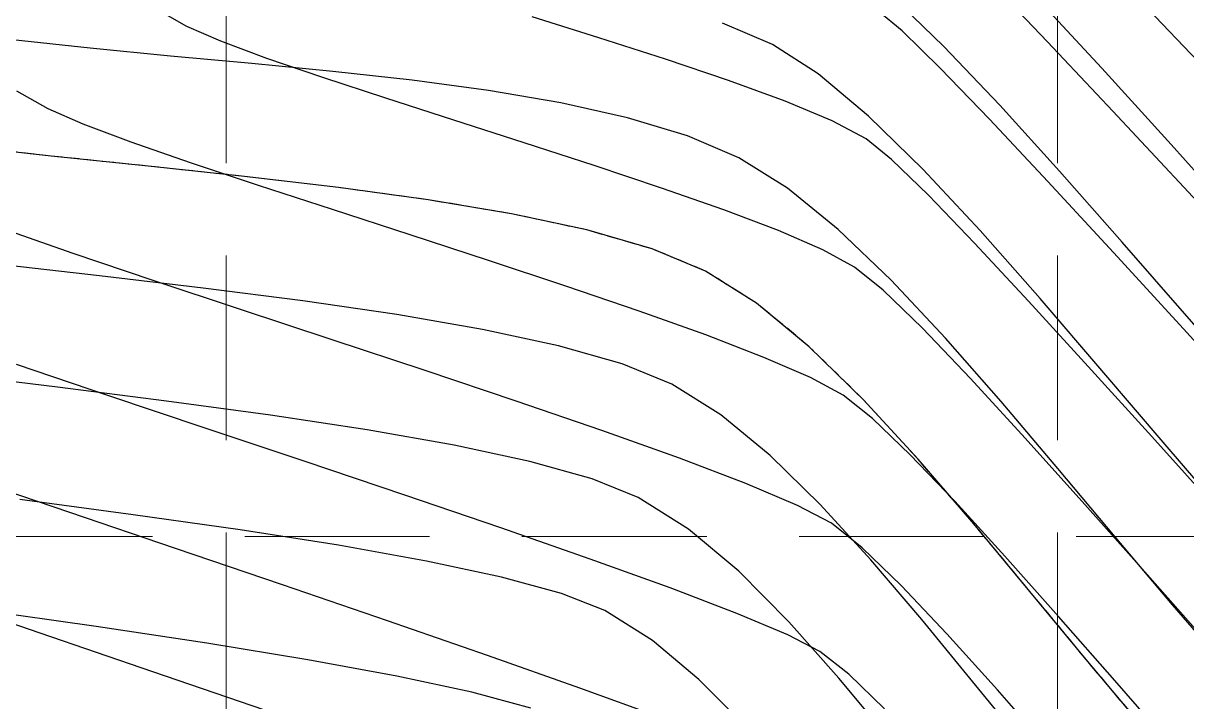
# Model space of a CAD drawing. Header units: inches. Extents: x 2547543 to 2548696, y 7125653 to 7126375.
# Drawn here: x 2547971.19 to 2547996.38, y 7125776.71 to 7125791.41 of the extents above; entities that cross this region are included whole.
import ezdxf

# ---------------------------------------------------------------- set-up
doc = ezdxf.new("R2010")
doc.units = ezdxf.units.IN
doc.header["$MEASUREMENT"] = 0
doc.linetypes.add('DASHED2', pattern=[0.375, 0.25, -0.125])
doc.linetypes.add('HIDDEN', pattern=[0.375, 0.25, -0.125])
for name, color, linetype in [('CONT-MJR', 6, 'Continuous'), ('CONT-MNR', 14, 'Continuous'), ('GRID', 254, 'HIDDEN'), ('V-100YR-LINE', 2, 'DASHED2'), ('V-TOPO-MAJR-E', 6, 'Continuous'), ('V-TOPO-MINR-E', 14, 'Continuous')]:
    doc.layers.add(name, color=color, linetype=linetype)

msp = doc.modelspace()

# ---------------------------------------------------------------- linework, layer by layer
at = {"layer": 'CONT-MJR', "color": 35, "extrusion": (-0.3924316895378359, -0.919781152800208, 0), "elevation": -7554079.214570939}
msp.add_lwpolyline([(-452795.3810207262, 565), (-452796.5605832473, 565)], dxfattribs=at)
at = {"layer": 'CONT-MJR', "color": 35}
for points, elevation in [([(2547988.401371367, 7125790.310360909), (2547987.411538869, 7125790.944711041)], 565), ([(2547989.490236849, 7125789.396549284), (2547988.401371367, 7125790.310360909)], 565), ([(2547994.543135155, 7125783.890904242), (2547993.204584468, 7125785.450453643)], 565), ([(2547995.90749546, 7125782.28794745), (2547994.543135155, 7125783.890904242)], 565), ([(2547997.283020711, 7125780.688794084), (2547995.90749546, 7125782.28794745)], 565), ([(2547984.809572082, 7125778.042187314), (2547983.779938391, 7125778.68812186)], 570), ([(2547986.810418019, 7125776.198732201), (2547985.818288332, 7125777.198521499)], 570)]:
    msp.add_lwpolyline(points, dxfattribs=dict(at, elevation=elevation))
at = {"layer": 'CONT-MJR', "color": 35, "extrusion": (-0.6987686916063302, -0.7153476886317433, 0), "elevation": -6877872.256817598}
msp.add_lwpolyline([(-3156578.500673257, 565), (-3156580.140790101, 565)], dxfattribs=at)
at = {"layer": 'CONT-MJR', "color": 35, "extrusion": (0.7308812104349187, 0.6825046931949904, 0), "elevation": 6725662.423979998}
msp.add_lwpolyline([(3469087.334540335, 565), (3469089.155769467, 565)], dxfattribs=at)
at = {"layer": 'CONT-MJR', "color": 35, "extrusion": (0.7493363854223709, 0.6621895359201443, 0), "elevation": 6627924.578506501}
msp.add_lwpolyline([(3652355.875066784, 565), (3652357.83537622, 565)], dxfattribs=at)
at = {"layer": 'CONT-MJR', "color": 35, "extrusion": (-0.1326271855834895, -0.9911659949999309, 0), "elevation": -7400762.146791335}
msp.add_lwpolyline([(1580392.512626574, 570.0000000000005), (1580390.036654268, 570.0000000000005)], dxfattribs=at)
at = {"layer": 'CONT-MJR', "color": 35, "extrusion": (-0.1410949160852404, -0.9899960730502414, 0), "elevation": -7414001.092997643}
msp.add_lwpolyline([(1517074.730099801, 570.0000000000005), (1517072.391277167, 570.0000000000005)], dxfattribs=at)
at = {"layer": 'CONT-MJR', "color": 35, "extrusion": (-0.154720361712346, -0.9879583036098238, 0), "elevation": -7434197.702299075}
msp.add_lwpolyline([(1414792.765702703, 570), (1414790.608821234, 570)], dxfattribs=at)
at = {"layer": 'CONT-MJR', "color": 35, "extrusion": (-0.1758657681721573, -0.9844141565343405, 0), "elevation": -7462820.920437004}
msp.add_lwpolyline([(1255086.770897791, 570), (1255084.840256357, 570)], dxfattribs=at)
at = {"layer": 'CONT-MJR', "color": 35, "extrusion": (-0.2091731432266571, -0.9778786203577008, 0), "elevation": -7501116.651799923}
msp.add_lwpolyline([(1001094.997946046, 570.0000000000005), (1001093.336849677, 570.0000000000005)], dxfattribs=at)
at = {"layer": 'CONT-MJR', "color": 35, "extrusion": (-0.2647073784953884, -0.9643287840617946, 0), "elevation": -7546063.713723759}
msp.add_lwpolyline([(570846.9051148547, 570), (570845.5546329676, 570)], dxfattribs=at)
at = {"layer": 'CONT-MJR', "color": 35, "extrusion": (-0.3678201515164009, -0.9298969492037557, 0), "elevation": -7563439.642783932}
msp.add_lwpolyline([(-251642.6531519592, 570.0000000000009), (-251643.6580208903, 570.0000000000009)], dxfattribs=at)
at = {"layer": 'CONT-MJR', "color": 35, "extrusion": (-0.6415606698444678, -0.7670722957510053, 0), "elevation": -7100673.763015321}
msp.add_lwpolyline([(-2617129.061470453, 570), (-2617130.376491548, 570)], dxfattribs=at)
at = {"layer": 'CONT-MNR', "color": 35, "extrusion": (-0.695976904185487, -0.7180641676343318, 0), "elevation": -6890118.088353422}
msp.add_lwpolyline([(-3129764.779241187, 564.0000000000009), (-3129766.333866974, 564.0000000000009)], dxfattribs=at)
at = {"layer": 'CONT-MNR', "color": 35, "extrusion": (0.7343655255217856, 0.6787542080349201, 0), "elevation": 6707819.595305304}
msp.add_lwpolyline([(3503472.821929064, 563), (3503474.906471624, 563)], dxfattribs=at)
at = {"layer": 'CONT-MNR', "color": 35, "extrusion": (-0.1096642848551265, -0.9939686839268197, 0), "elevation": -7362234.566493317}
msp.add_lwpolyline([(1751160.254058595, 566.0000000000009), (1751158.559482898, 566.0000000000009)], dxfattribs=at)
at = {"layer": 'CONT-MNR', "color": 35, "extrusion": (-0.09632469779107769, -0.9953499648844409, 0), "elevation": -7338088.382833034}
msp.add_lwpolyline([(1849736.571985223, 566.0000000000009), (1849734.827804914, 566.0000000000009)], dxfattribs=at)
at = {"layer": 'CONT-MNR', "color": 35, "extrusion": (-0.09209722243887522, -0.9957500196430048, 0), "elevation": -7330167.590430008}
msp.add_lwpolyline([(1880881.772401827, 566), (1880880.005800015, 566)], dxfattribs=at)
at = {"layer": 'CONT-MNR', "color": 35}
for points, elevation in [([(2547992.330415711, 7125789.634274631), (2547991.115507567, 7125790.911900803)], 564), ([(2547977.890332478, 7125790.365274211), (2547976.136905356, 7125790.53518308)], 566), ([(2547986.685218774, 7125788.493393205), (2547985.568295312, 7125788.969444219)], 566), ([(2547997.593811688, 7125787.052061113), (2547996.039994454, 7125788.781813035)], 563), ([(2547987.732630874, 7125787.837453603), (2547986.685218774, 7125788.493393205)], 566), ([(2547979.959335543, 7125787.584349494), (2547978.019088209, 7125787.850052462)], 567), ([(2547988.832436313, 7125786.940095722), (2547987.732630874, 7125787.837453603)], 566), ([(2547983.393416662, 7125786.930742489), (2547981.764447412, 7125787.281519106)], 567), ([(2547989.97635268, 7125785.842860599), (2547988.832436313, 7125786.940095722)], 566), ([(2547996.377779097, 7125785.064779084), (2547994.980439825, 7125786.666989956)], 564), ([(2547972.840541235, 7125785.937250713), (2547970.556973078, 7125786.198600423)], 568), ([(2547987.066148021, 7125785.34605221), (2547985.958898678, 7125786.042075369)], 567), ([(2547979.275267896, 7125785.09822314), (2547977.243930875, 7125785.394039191)], 568), ([(2547989.374352662, 7125783.261645883), (2547988.206601991, 7125784.403711279)], 567), ([(2547985.232578583, 7125783.590757532), (2547984.156940984, 7125784.030208384)], 568), ([(2547974.292651541, 7125783.226771127), (2547971.929735358, 7125783.526816947)], 569), ([(2547976.542745431, 7125782.920054172), (2547974.292651541, 7125783.226771127)], 569), ([(2547980.52222382, 7125782.269811122), (2547978.634456401, 7125782.602467149)], 569), ([(2547984.506258487, 7125781.139439696), (2547983.503685493, 7125781.542496329)], 569), ([(2547985.594528612, 7125780.452778238), (2547984.506258487, 7125781.139439696)], 569), ([(2547989.540758461, 7125779.788851089), (2547988.445932896, 7125780.986939387)], 568), ([(2547986.680840465, 7125779.539839526), (2547985.594528612, 7125780.452778238)], 569), ([(2547992.982305625, 7125779.103035955), (2547991.768112405, 7125780.564714916)], 567), ([(2547972.770426582, 7125778.343885352), (2547970.214606558, 7125778.708333672)], 571), ([(2547997.302365325, 7125777.388325812), (2547996.06771403, 7125778.812462627)], 566), ([(2547988.84977263, 7125777.224777466), (2547987.765739865, 7125778.448035342)], 569), ([(2547977.349707383, 7125777.625517865), (2547975.164569877, 7125777.982876457)], 571), ([(2547979.278510039, 7125777.272020449), (2547977.349707383, 7125777.625517865)], 571), ([(2547992.858828763, 7125775.790956879), (2547991.749887022, 7125777.148944303)], 568)]:
    msp.add_lwpolyline(points, dxfattribs=dict(at, elevation=elevation))
at = {"layer": 'CONT-MNR', "color": 35, "extrusion": (0.7413617826733604, 0.671105585725061, 0), "elevation": 6671143.540626656}
msp.add_lwpolyline([(3572813.099393131, 563), (3572815.332131322, 563)], dxfattribs=at)
at = {"layer": 'CONT-MNR', "color": 35, "extrusion": (-0.1096485183461904, -0.993970423314741, 0), "elevation": -7362206.866277521}
msp.add_lwpolyline([(1751284.036150441, 566.0000000000009), (1751282.306652497, 566.0000000000009)], dxfattribs=at)
at = {"layer": 'CONT-MNR', "color": 35, "extrusion": (-0.1327989453056959, -0.9911429968100944, 0), "elevation": -7401046.034110151}
msp.add_lwpolyline([(1579116.396899961, 566), (1579114.726079666, 566)], dxfattribs=at)
at = {"layer": 'CONT-MNR', "color": 35, "extrusion": (-0.1680362067608832, -0.9857808241274598, 0), "elevation": -7452620.199910606}
msp.add_lwpolyline([(1314361.944534329, 566.0000000000009), (1314360.357687457, 566.0000000000009)], dxfattribs=at)
at = {"layer": 'CONT-MNR', "color": 35, "extrusion": (-0.2189097153538437, -0.9757451186266315, 0), "elevation": -7510732.699531796}
msp.add_lwpolyline([(926278.6961005686, 566), (926277.2163555815, 566)], dxfattribs=at)
at = {"layer": 'CONT-MNR', "color": 35, "extrusion": (0.7412237976498341, 0.6712579845316984, 0), "elevation": 6671875.739633442}
msp.add_lwpolyline([(3571442.729025902, 564), (3571444.65765379, 564)], dxfattribs=at)
at = {"layer": 'CONT-MNR', "color": 35, "extrusion": (-0.2909466537053004, -0.9567392772838837, 0), "elevation": -7558850.063488455}
msp.add_lwpolyline([(364533.4154706858, 566.0000000000009), (364532.0621928805, 566.0000000000009)], dxfattribs=at)
at = {"layer": 'CONT-MNR', "color": 35, "extrusion": (-0.108203089968114, -0.994128810225995, 0), "elevation": -7359650.09747309}
msp.add_lwpolyline([(1761979.833957385, 567), (1761977.751010367, 567)], dxfattribs=at)
at = {"layer": 'CONT-MNR', "color": 35, "extrusion": (-0.1038516642672569, -0.9945927969922771, 0), "elevation": -7351869.059086374}
msp.add_lwpolyline([(1794171.509537436, 567), (1794169.398511895, 567)], dxfattribs=at)
at = {"layer": 'CONT-MNR', "color": 35, "extrusion": (-0.1066480982689073, -0.994296828485149, 0), "elevation": -7356885.290998656}
msp.add_lwpolyline([(1773492.692249296, 567.0000000000009), (1773490.592778857, 567.0000000000009)], dxfattribs=at)
at = {"layer": 'CONT-MNR', "color": 35, "extrusion": (0.7501794889000459, 0.6612342508019876, 0), "elevation": 6623267.780268126}
msp.add_lwpolyline([(3660797.447914933, 564), (3660799.497744089, 564)], dxfattribs=at)
at = {"layer": 'CONT-MNR', "color": 35, "extrusion": (-0.1168682299273835, -0.993147429555975, 0), "elevation": -7374735.567825522}
msp.add_lwpolyline([(1697739.607348893, 567), (1697737.558936358, 567)], dxfattribs=at)
at = {"layer": 'CONT-MNR', "color": 35, "extrusion": (-0.1654505797313501, -0.9862180822042153, 0), "elevation": -7449145.327047694}
msp.add_lwpolyline([(1333900.052455022, 567), (1333898.222117593, 567)], dxfattribs=at)
at = {"layer": 'CONT-MNR', "color": 35, "extrusion": (-0.2785959820611648, -0.9604083916643874, 0), "elevation": -7553523.501261964}
msp.add_lwpolyline([(461890.4949499739, 567.0000000000009), (461889.0249300466, 567.0000000000009)], dxfattribs=at)
at = {"layer": 'CONT-MNR', "color": 35, "extrusion": (0.3835461145792362, 0.9235217257818961, 0), "elevation": 7558088.337668031}
msp.add_lwpolyline([(379947.1597308153, 567.0000000000009), (379948.408929952, 567.0000000000009)], dxfattribs=at)
at = {"layer": 'CONT-MNR', "color": 35, "extrusion": (-0.1176674783895553, -0.9930530522230137, 0), "elevation": -7376097.013626209}
msp.add_lwpolyline([(1691801.202930252, 568), (1691798.943500771, 568)], dxfattribs=at)
at = {"layer": 'CONT-MNR', "color": 35, "extrusion": (-0.1273771918655651, -0.9918543496867084, 0), "elevation": -7392295.424281066}
msp.add_lwpolyline([(1619559.778966219, 568.0000000000009), (1619557.601573642, 568.0000000000009)], dxfattribs=at)
at = {"layer": 'CONT-MNR', "color": 35, "extrusion": (0.7287702138525249, 0.6847583335756822, 0), "elevation": 6736340.439135045}
msp.add_lwpolyline([(3448301.379530885, 566.0000000000009), (3448303.102394011, 566.0000000000009)], dxfattribs=at)
at = {"layer": 'CONT-MNR', "color": 35, "extrusion": (0.6369725568233431, 0.7708864779291001, 0), "elevation": 7116169.404174097}
msp.add_lwpolyline([(2574719.456611582, 567), (2574720.936017438, 567)], dxfattribs=at)
at = {"layer": 'CONT-MNR', "color": 35, "extrusion": (-0.170308741514536, -0.9853907512067155, 0), "elevation": -7455625.874651714}
msp.add_lwpolyline([(1297173.606067385, 568), (1297171.719733958, 568)], dxfattribs=at)
at = {"layer": 'CONT-MNR', "color": 35, "extrusion": (0.7525113004000583, 0.6585793367318878, 0), "elevation": 6610290.869313388}
msp.add_lwpolyline([(3684173.864272593, 564.0000000000009), (3684176.020995212, 564.0000000000009)], dxfattribs=at)
at = {"layer": 'CONT-MNR', "color": 35, "extrusion": (-0.2105695913536651, -0.9775788700647895, 0), "elevation": -7502543.97676178}
msp.add_lwpolyline([(990380.6090360635, 568), (990378.9294050662, 568)], dxfattribs=at)
at = {"layer": 'CONT-MNR', "color": 35, "extrusion": (-0.2737720117361978, -0.9617946171558226, 0), "elevation": -7551107.471787043}
msp.add_lwpolyline([(499797.2175963339, 568.0000000000009), (499795.7818159943, 568.0000000000009)], dxfattribs=at)
at = {"layer": 'CONT-MNR', "color": 35, "extrusion": (0.75081974081952, 0.6605071663469738, 0), "elevation": 6619713.845180979}
msp.add_lwpolyline([(3667211.490748903, 566), (3667213.318573111, 566)], dxfattribs=at)
at = {"layer": 'CONT-MNR', "color": 35, "extrusion": (-0.1215415204582563, -0.992586348286483, 0), "elevation": -7382639.831988203}
msp.add_lwpolyline([(1663003.588966754, 569), (1663001.140637849, 569)], dxfattribs=at)
at = {"layer": 'CONT-MNR', "color": 35, "extrusion": (0.5303361813758165, 0.847787434870155, 0), "elevation": 7392438.550295868}
msp.add_lwpolyline([(1618909.748134169, 568.0000000000009), (1618910.994417971, 568.0000000000009)], dxfattribs=at)
at = {"layer": 'CONT-MNR', "color": 35, "extrusion": (0.7366224706826419, 0.676304173937586, 0), "elevation": 6696103.190634476}
msp.add_lwpolyline([(3525794.464428424, 567), (3525796.222719283, 567)], dxfattribs=at)
at = {"layer": 'CONT-MNR', "color": 35, "extrusion": (0.7629586260140454, 0.6464473180319957, 0), "elevation": 6550456.200829448}
msp.add_lwpolyline([(3789533.043875262, 566.0000000000009), (3789534.941252893, 566.0000000000009)], dxfattribs=at)
at = {"layer": 'CONT-MNR', "color": 35, "extrusion": (-0.1501108440873099, -0.9886691734282987, 0), "elevation": -7427520.819145631}
msp.add_lwpolyline([(1449450.689201963, 569), (1449448.573518552, 569)], dxfattribs=at)
at = {"layer": 'CONT-MNR', "color": 35, "extrusion": (0.6353114390082011, 0.772256029737113, 0), "elevation": 7121693.670083014}
msp.add_lwpolyline([(2559392.243547636, 568), (2559393.631703384, 568)], dxfattribs=at)
at = {"layer": 'CONT-MNR', "color": 35, "extrusion": (-0.2100240762641473, -0.9776962142656541, 0), "elevation": -7501987.604394755}
msp.add_lwpolyline([(994566.7473606067, 569.0000000000009), (994565.0717243338, 569.0000000000009)], dxfattribs=at)
at = {"layer": 'CONT-MNR', "color": 35, "extrusion": (-0.2691613272821835, -0.9630951042839401, 0), "elevation": -7548623.939520173}
msp.add_lwpolyline([(535965.620294542, 569), (535964.2256260135, 569)], dxfattribs=at)
at = {"layer": 'CONT-MNR', "color": 35, "extrusion": (0.6992201722124831, 0.714906393013201, 0), "elevation": 6875871.302735502}
msp.add_lwpolyline([(3160916.579514998, 568), (3160918.096858989, 568)], dxfattribs=at)
at = {"layer": 'CONT-MNR', "color": 35, "extrusion": (0.7584182028435309, 0.6517682330365518, 0), "elevation": 6576800.745302366}
msp.add_lwpolyline([(3743621.597254146, 567), (3743623.44548828, 567)], dxfattribs=at)
at = {"layer": 'CONT-MNR', "color": 35, "extrusion": (0.7674330996670705, 0.6411290334522312, 0), "elevation": 6523960.195723915}
msp.add_lwpolyline([(3834966.191424224, 566), (3834968.121668994, 566)], dxfattribs=at)
at = {"layer": 'CONT-MNR', "color": 35, "extrusion": (0.7650677749673378, 0.6439497648936033, 0), "elevation": 6538033.273120629}
msp.add_lwpolyline([(3810922.272205906, 566), (3810924.19818663, 566)], dxfattribs=at)
at = {"layer": 'CONT-MNR', "color": 35, "extrusion": (0.7610954700740996, 0.6486398734526622, 0), "elevation": 6561328.197759362}
msp.add_lwpolyline([(3770669.405498015, 568.0000000000009), (3770671.104763863, 568.0000000000009)], dxfattribs=at)
at = {"layer": 'CONT-MNR', "color": 35, "extrusion": (0.7093462461165164, 0.7048602011182121, 0), "elevation": 6830083.186784396}
msp.add_lwpolyline([(3258669.023765702, 569), (3258670.562935309, 569)], dxfattribs=at)
at = {"layer": 'CONT-MNR', "color": 35, "extrusion": (0.7711272921463107, 0.6366810027848314, 0), "elevation": 6501675.113797269}
msp.add_lwpolyline([(3872622.104270586, 567.0000000000009), (3872624.017093823, 567.0000000000009)], dxfattribs=at)
at = {"layer": 'CONT-MNR', "color": 35, "extrusion": (-0.1491027837183033, -0.9888217027793499, 0), "elevation": -7426034.108537971}
msp.add_lwpolyline([(1457019.807464004, 571), (1457017.386255723, 571)], dxfattribs=at)
at = {"layer": 'CONT-MNR', "color": 35, "extrusion": (0.7725071319185984, 0.6350060874786173, 0), "elevation": 6493253.666453136}
msp.add_lwpolyline([(3886723.395998499, 568.0000000000009), (3886725.139158128, 568.0000000000009)], dxfattribs=at)
at = {"layer": 'CONT-MNR', "color": 35, "extrusion": (0.7645249381996719, 0.6445941505092858, 0), "elevation": 6541239.685255825}
msp.add_lwpolyline([(3805410.657857005, 567), (3805412.543718501, 567)], dxfattribs=at)
at = {"layer": 'CONT-MNR', "color": 35, "extrusion": (-0.2102085156083875, -0.9776565756776345, 0), "elevation": -7502169.948741553}
msp.add_lwpolyline([(993151.295698059, 571), (993149.6334182916, 571)], dxfattribs=at)
at = {"layer": 'CONT-MNR', "color": 35, "extrusion": (0.769870892124781, 0.6381996626910686, 0), "elevation": 6509291.070163127}
msp.add_lwpolyline([(3859801.146579722, 569), (3859802.844656377, 569)], dxfattribs=at)
at = {"layer": 'CONT-MNR', "color": 35, "extrusion": (-0.2614587298308204, -0.9652146562269214, 0), "elevation": -7544096.173393542}
msp.add_lwpolyline([(596253.2488133137, 571), (596251.9287486386, 571)], dxfattribs=at)
at = {"layer": 'GRID', "color": 252, "linetype": 'HIDDEN', "lineweight": 0, "ltscale": 16}
for p, q in [((2547975.583313596, 7126356.376313465), (2547975.583313596, 7125726.296813901)), ((2547993.583313596, 7126356.376313465), (2547993.583313596, 7125726.296813901)), ((2547561.986892405, 7125780.2968139), (2548677.986892388, 7125780.2968139))]:
    msp.add_line(p, q, dxfattribs=at)
at = {"layer": 'V-100YR-LINE', "color": 5}
for p, q in [((2547971.79760497, 7125788.532584854, 567), (2547969.726887329, 7125788.757966158, 567)), ((2547973.897215766, 7125788.313351339, 567), (2547971.79760497, 7125788.532584854, 567)), ((2547975.984712564, 7125788.089446809, 567), (2547973.897215766, 7125788.313351339, 567)), ((2547978.019088209, 7125787.850052462, 567), (2547975.984712564, 7125788.089446809, 567)), ((2547979.959335543, 7125787.584349494, 567), (2547978.019088209, 7125787.850052462, 567)), ((2547981.764447412, 7125787.281519106, 567), (2547979.959335543, 7125787.584349494, 567)), ((2547983.393416662, 7125786.930742489, 567), (2547981.764447412, 7125787.281519106, 567)), ((2547984.805236135, 7125786.521200844, 567), (2547983.393416662, 7125786.930742489, 567)), ((2547985.958898678, 7125786.042075369, 567), (2547984.805236135, 7125786.521200844, 567)), ((2547987.066148021, 7125785.34605221, 567), (2547985.958898678, 7125786.042075369, 567)), ((2547988.206601991, 7125784.403711279, 567), (2547987.066148021, 7125785.34605221, 567)), ((2547989.374352662, 7125783.261645883, 567), (2547988.206601991, 7125784.403711279, 567)), ((2547990.563492109, 7125781.966449327, 567), (2547989.374352662, 7125783.261645883, 567)), ((2547991.768112405, 7125780.564714916, 567), (2547990.563492109, 7125781.966449327, 567)), ((2547992.982305625, 7125779.103035955, 567), (2547991.768112405, 7125780.564714916, 567)), ((2547994.200163842, 7125777.62800575, 567), (2547992.982305625, 7125779.103035955, 567)), ((2547995.415779131, 7125776.186217607, 567), (2547994.200163842, 7125777.62800575, 567))]:
    msp.add_line(p, q, dxfattribs=at)
at = {"layer": 'V-TOPO-MAJR-E', "color": 35}
for points, elevation in [([(2547990.216317874, 7125791.241473177), (2547989.691618484, 7125791.679005015)], 565), ([(2547997.86871434, 7125783.075099641), (2547996.304329608, 7125784.788838322)], 565), ([(2547975.129864693, 7125782.641478612), (2547973.024410935, 7125783.348681478)], 570), ([(2547979.449858159, 7125781.188756678), (2547977.294122213, 7125781.915581248)], 570), ([(2547983.466463978, 7125779.803395113), (2547981.529747193, 7125780.478772203)], 570), ([(2547985.192683177, 7125779.180392709), (2547983.466463978, 7125779.803395113)], 570)]:
    msp.add_lwpolyline(points, dxfattribs=dict(at, elevation=elevation))
at = {"layer": 'V-TOPO-MAJR-E', "color": 35, "extrusion": (-0.6992910635238301, -0.7148370502958773, 0), "elevation": -6875566.380296124}
msp.add_lwpolyline([(-3161603.175937614, 565), (-3161604.325283148, 565)], dxfattribs=at)
at = {"layer": 'V-TOPO-MAJR-E', "color": 35, "extrusion": (0.719808645096387, 0.694172539390967, 0), "elevation": 6780594.020055729}
msp.add_lwpolyline([(3360458.611074717, 565), (3360460.151101577, 565)], dxfattribs=at)
at = {"layer": 'V-TOPO-MAJR-E', "color": 35, "extrusion": (0.7296398421893697, 0.6838316318289699, 0), "elevation": 6731956.703890846}
msp.add_lwpolyline([(3456860.348394458, 565.0000000000009), (3456862.201260109, 565.0000000000009)], dxfattribs=at)
at = {"layer": 'V-TOPO-MAJR-E', "color": 35, "extrusion": (0.7348813796473308, 0.6781956633948906, 0), "elevation": 6705151.390495341}
msp.add_lwpolyline([(3508568.755908806, 565), (3508570.843221084, 565)], dxfattribs=at)
at = {"layer": 'V-TOPO-MAJR-E', "color": 35, "extrusion": (0.7375838164881225, 0.6752555913539818, 0), "elevation": 6691086.859993296}
msp.add_lwpolyline([(3535314.788776531, 565.0000000000009), (3535317.031954301, 565.0000000000009)], dxfattribs=at)
at = {"layer": 'V-TOPO-MAJR-E', "color": 35, "extrusion": (-0.3209463868752909, -0.9470973639239507, 0), "elevation": -7566573.361469811}
msp.add_lwpolyline([(126184.1153535014, 570.0000000000009), (126182.0254684123, 570.0000000000009)], dxfattribs=at)
at = {"layer": 'V-TOPO-MAJR-E', "color": 35, "extrusion": (-0.3179927973829202, -0.9480931287656214, 0), "elevation": -7566143.298670994}
msp.add_lwpolyline([(149772.4399317862, 570), (149770.1571839685, 570)], dxfattribs=at)
at = {"layer": 'V-TOPO-MAJR-E', "color": 35, "extrusion": (-0.3230535756505251, -0.9463806777715881, 0), "elevation": -7566835.503028319}
msp.add_lwpolyline([(109351.6241035666, 570.0000000000005), (109349.426373749, 570.0000000000005)], dxfattribs=at)
at = {"layer": 'V-TOPO-MAJR-E', "color": 35, "extrusion": (-0.3566094606417134, -0.9342535483372949, 0), "elevation": -7565920.109235729}
msp.add_lwpolyline([(-160654.5124720326, 570), (-160656.0627966505, 570)], dxfattribs=at)
at = {"layer": 'V-TOPO-MAJR-E', "color": 35, "extrusion": (-0.388358986008729, -0.9215081649048324, 0), "elevation": -7555996.694868753}
msp.add_lwpolyline([(-419368.4712679451, 570), (-419369.6684879563, 570)], dxfattribs=at)
at = {"layer": 'V-TOPO-MAJR-E', "color": 35, "extrusion": (-0.4614254034985504, -0.8871790106884855, 0), "elevation": -7497547.093700007}
msp.add_lwpolyline([(-1027493.03903235, 570), (-1027493.81765133, 570)], dxfattribs=at)
at = {"layer": 'V-TOPO-MAJR-E', "color": 35, "extrusion": (0.6205828473701344, 0.7841408862889223, 0), "elevation": 7168851.640304435}
msp.add_lwpolyline([(2424152.772579485, 570), (2424153.569148168, 570)], dxfattribs=at)
at = {"layer": 'V-TOPO-MAJR-E', "color": 35, "extrusion": (-0.6939634166393002, -0.7200102612923716, 0), "elevation": -6898843.975588117}
msp.add_lwpolyline([(-3110449.421618496, 570), (-3110450.498881456, 570)], dxfattribs=at)
at = {"layer": 'V-TOPO-MINR-E', "color": 35}
for points, elevation in [([(2547993.362718388, 7125791.00695578), (2547992.121448305, 7125792.311850699)], 564), ([(2547996.928941645, 7125790.262601531), (2547995.235645571, 7125792.045086883)], 563), ([(2547974.733839848, 7125791.337230147), (2547974.062364393, 7125791.720995273)], 567), ([(2547983.652500299, 7125791.092628417), (2547982.206213395, 7125791.549307503)], 566), ([(2547976.46460087, 7125790.648075112), (2547975.466435984, 7125791.019444095)], 567), ([(2547985.093530104, 7125790.629580304), (2547983.652500299, 7125791.092628417)], 566), ([(2547977.674409419, 7125790.232856842), (2547976.46460087, 7125790.648075112)], 567), ([(2547980.513257158, 7125789.309807011), (2547979.041936545, 7125789.783522927)], 567), ([(2547974.814200245, 7125788.385889547), (2547973.529888378, 7125788.833265811)], 568), ([(2547983.551578506, 7125788.328163752), (2547982.034446175, 7125788.821442739)], 567), ([(2547979.564233684, 7125786.82639726), (2547977.885474253, 7125787.371281574)], 568), ([(2547987.539384521, 7125786.916174944), (2547986.357972766, 7125787.365796211)], 567), ([(2547972.274080588, 7125786.422458658), (2547970.773932947, 7125786.950837283)], 569), ([(2547988.501039242, 7125786.500573535), (2547987.539384521, 7125786.916174944)], 567), ([(2547974.003974749, 7125785.835506856), (2547972.274080588, 7125786.422458658)], 569), ([(2547982.937490623, 7125785.717336455), (2547981.266272925, 7125786.271357655)], 568), ([(2547994.245699313, 7125783.978108553), (2547992.954032424, 7125785.392947668)], 566), ([(2547977.880876319, 7125784.550400054), (2547975.895583852, 7125785.206110961)], 569), ([(2547985.971055965, 7125784.657044063), (2547984.523785421, 7125785.175507359)], 568), ([(2547987.225200901, 7125784.173120263), (2547985.971055965, 7125784.657044063)], 568), ([(2547981.860385031, 7125783.224549531), (2547979.891820571, 7125783.884503216)], 569), ([(2547992.880904622, 7125782.425489718), (2547991.696564996, 7125783.717131755)], 567), ([(2547983.71853812, 7125782.586668079), (2547981.860385031, 7125783.224549531)], 569), ([(2547989.57556216, 7125782.848389906), (2547988.937708524, 7125783.35358594)], 568), ([(2547985.39824826, 7125781.986987943), (2547983.71853812, 7125782.586668079)], 569), ([(2547997.03810909, 7125780.883128199), (2547995.620715778, 7125782.456776847)], 566), ([(2547986.831483873, 7125781.441638203), (2547985.39824826, 7125781.986987943)], 569), ([(2547987.95021338, 7125780.966747945), (2547986.831483873, 7125781.441638203)], 569), ([(2547995.525296304, 7125779.464468235), (2547994.170871749, 7125780.988272505)], 567), ([(2547989.352998476, 7125780.048081317), (2547988.686405204, 7125780.578446248)], 569), ([(2547990.197645425, 7125779.231503146), (2547989.352998476, 7125780.048081317)], 569), ([(2547979.074489041, 7125778.468380714), (2547976.80128764, 7125779.246833131)], 571), ([(2547991.184945565, 7125778.186685735), (2547990.197645425, 7125779.231503146)], 569), ([(2547981.242036821, 7125777.717168056), (2547979.074489041, 7125778.468380714)], 571), ([(2547973.994935408, 7125777.365988593), (2547971.560275469, 7125778.201484604)], 572), ([(2547984.996037479, 7125776.371715247), (2547983.23789747, 7125777.012008466)], 571)]:
    msp.add_lwpolyline(points, dxfattribs=dict(at, elevation=elevation))
at = {"layer": 'V-TOPO-MINR-E', "color": 35, "extrusion": (0.397952929186866, 0.9174058350324535, 0), "elevation": 7551216.560824342}
msp.add_lwpolyline([(498201.8485333333, 567.0000000000009), (498202.6470851931, 567.0000000000009)], dxfattribs=at)
at = {"layer": 'V-TOPO-MINR-E', "color": 35, "extrusion": (0.7283628370481071, 0.6851916356810208, 0), "elevation": 6738396.070026454}
msp.add_lwpolyline([(3444295.549094028, 564.0000000000009), (3444297.614132803, 564.0000000000009)], dxfattribs=at)
at = {"layer": 'V-TOPO-MINR-E', "color": 35, "extrusion": (-0.3187616490554672, -0.9478349070863762, 0), "elevation": -7566273.029487627}
msp.add_lwpolyline([(143641.8852728186, 566.0000000000009), (143640.4424745641, 566.0000000000009)], dxfattribs=at)
at = {"layer": 'V-TOPO-MINR-E', "color": 35, "extrusion": (-0.3121555295154053, -0.9500310128585051, 0), "elevation": -7565087.032486935}
msp.add_lwpolyline([(196304.4268621551, 567.0000000000009), (196302.9874069085, 567.0000000000009)], dxfattribs=at)
at = {"layer": 'V-TOPO-MINR-E', "color": 35, "extrusion": (-0.3427684088528913, -0.9394199369251524, 0), "elevation": -7567478.616772564}
msp.add_lwpolyline([(-48865.17288942775, 566), (-48866.47773839347, 566)], dxfattribs=at)
at = {"layer": 'V-TOPO-MINR-E', "color": 35, "extrusion": (-0.4911217557466639, -0.8710909372920339, 0), "elevation": -7458575.051855982}
msp.add_lwpolyline([(-1280115.189673064, 568.0000000000005), (-1280115.973193957, 568.0000000000005)], dxfattribs=at)
at = {"layer": 'V-TOPO-MINR-E', "color": 35, "extrusion": (-0.3860406448886056, -0.9224817724453906, 0), "elevation": -7557037.943008326}
msp.add_lwpolyline([(-400371.1610389748, 566), (-400372.2622309839, 566)], dxfattribs=at)
at = {"layer": 'V-TOPO-MINR-E', "color": 35, "extrusion": (-0.3987776942304653, -0.9170476272169477, 0), "elevation": -7550762.694195993}
msp.add_lwpolyline([(-504993.6752102757, 568.0000000000009), (-504994.4939682409, 568.0000000000009)], dxfattribs=at)
at = {"layer": 'V-TOPO-MINR-E', "color": 35, "extrusion": (0.7305179692329049, 0.6828934738506678, 0), "elevation": 6727511.118131898}
msp.add_lwpolyline([(3465506.019111365, 564), (3465508.271735704, 564)], dxfattribs=at)
at = {"layer": 'V-TOPO-MINR-E', "color": 35, "extrusion": (-0.3517449519311587, -0.9360958758540424, 0), "elevation": -7566658.365819372}
msp.add_lwpolyline([(-121312.7375148931, 568.0000000000005), (-121313.853454683, 568.0000000000005)], dxfattribs=at)
at = {"layer": 'V-TOPO-MINR-E', "color": 35, "extrusion": (-0.3056748262789541, -0.9521359674853856, 0), "elevation": -7563573.799342162}
msp.add_lwpolyline([(247851.0794077674, 567), (247849.4817483271, 567)], dxfattribs=at)
at = {"layer": 'V-TOPO-MINR-E', "color": 35, "extrusion": (-0.4706283882799152, -0.8823315250771955, 0), "elevation": -7486464.35457542}
msp.add_lwpolyline([(-1105427.138295172, 566.0000000000009), (-1105427.974284593, 566.0000000000009)], dxfattribs=at)
at = {"layer": 'V-TOPO-MINR-E', "color": 35, "extrusion": (0.63180262891749, 0.775129304111868, 0), "elevation": 7133234.221146327}
msp.add_lwpolyline([(2527070.173140134, 566.0000000000009), (2527070.88081731, 566.0000000000009)], dxfattribs=at)
at = {"layer": 'V-TOPO-MINR-E', "color": 35, "extrusion": (-0.6955128320992433, -0.7185136744594983, 0), "elevation": -6892136.180792784}
msp.add_lwpolyline([(-3125310.553578267, 566.0000000000009), (-3125311.661117107, 566.0000000000009)], dxfattribs=at)
at = {"layer": 'V-TOPO-MINR-E', "color": 35, "extrusion": (-0.316859189123634, -0.9484725901510878, 0), "elevation": -7565964.200768133}
msp.add_lwpolyline([(158814.291595038, 568.0000000000009), (158812.7418446718, 568.0000000000009)], dxfattribs=at)
at = {"layer": 'V-TOPO-MINR-E', "color": 35, "extrusion": (0.3174420634037279, 0.9482776683978084, 0), "elevation": 7566063.097459283}
msp.add_lwpolyline([(-154172.489873989, 567.0000000000009), (-154170.9511363311, 567.0000000000009)], dxfattribs=at)
at = {"layer": 'V-TOPO-MINR-E', "color": 35, "extrusion": (0.3107537735466913, 0.9504904482563157, 0), "elevation": 7564786.575533265}
msp.add_lwpolyline([(-207463.3273944948, 568.0000000000009), (-207461.6426029564, 568.0000000000009)], dxfattribs=at)
at = {"layer": 'V-TOPO-MINR-E', "color": 35, "extrusion": (-0.3318297560146238, -0.9433392883916557, 0), "elevation": -7567532.874375143}
msp.add_lwpolyline([(39067.35475743003, 567.0000000000009), (39065.92659291159, 567.0000000000009)], dxfattribs=at)
at = {"layer": 'V-TOPO-MINR-E', "color": 35, "extrusion": (0.7198991919909794, 0.6940786363019216, 0), "elevation": 6780153.507046712}
msp.add_lwpolyline([(3361341.384947963, 566.0000000000009), (3361342.828659819, 566.0000000000009)], dxfattribs=at)
at = {"layer": 'V-TOPO-MINR-E', "color": 35, "extrusion": (0.7316299636846352, 0.6817019849162972, 0), "elevation": 6721854.178517667}
msp.add_lwpolyline([(3476463.40139315, 564), (3476465.765088154, 564)], dxfattribs=at)
at = {"layer": 'V-TOPO-MINR-E', "color": 35, "extrusion": (-0.3100341355106037, -0.9507254255662845, 0), "elevation": -7564627.354517034}
msp.add_lwpolyline([(213193.5872385488, 568), (213191.7969853426, 568)], dxfattribs=at)
at = {"layer": 'V-TOPO-MINR-E', "color": 35, "extrusion": (0.7319905327416745, 0.6813148024052902, 0), "elevation": 6720009.786822872}
msp.add_lwpolyline([(3480022.129979933, 566), (3480023.843350292, 566)], dxfattribs=at)
at = {"layer": 'V-TOPO-MINR-E', "color": 35, "extrusion": (-0.4754881605951663, -0.8797221204072485, 0), "elevation": -7480250.375430685}
msp.add_lwpolyline([(-1146704.487010057, 567.0000000000009), (-1146705.269044048, 567.0000000000009)], dxfattribs=at)
at = {"layer": 'V-TOPO-MINR-E', "color": 35, "extrusion": (-0.6282353004178894, -0.7780233976615641, 0), "elevation": -7144765.088501152}
msp.add_lwpolyline([(-2494274.385801167, 567.0000000000009), (-2494275.183253648, 567.0000000000009)], dxfattribs=at)
at = {"layer": 'V-TOPO-MINR-E', "color": 35, "extrusion": (-0.3157128519241776, -0.948854780843677, 0), "elevation": -7565764.096712372}
msp.add_lwpolyline([(167957.1403787821, 569), (167955.1468080687, 569)], dxfattribs=at)
at = {"layer": 'V-TOPO-MINR-E', "color": 35, "extrusion": (-0.3232333186835281, -0.9463193021876035, 0), "elevation": -7566861.548402324}
msp.add_lwpolyline([(107915.7460283022, 568), (107914.0697496985, 568)], dxfattribs=at)
at = {"layer": 'V-TOPO-MINR-E', "color": 35, "extrusion": (0.6960141058943072, 0.7180281083607718, 0), "elevation": 6889951.223920099}
msp.add_lwpolyline([(3130117.826278654, 567.0000000000009), (3130119.009483598, 567.0000000000009)], dxfattribs=at)
at = {"layer": 'V-TOPO-MINR-E', "color": 35, "extrusion": (0.7233967629355029, 0.6904325625102251, 0), "elevation": 6763082.056994574}
msp.add_lwpolyline([(3395552.438037482, 567), (3395553.940779547, 567)], dxfattribs=at)
at = {"layer": 'V-TOPO-MINR-E', "color": 35, "extrusion": (-0.3143501379075805, -0.9493071108958814, 0), "elevation": -7565515.142645722}
msp.add_lwpolyline([(178824.282931786, 569.0000000000009), (178822.1646033442, 569.0000000000009)], dxfattribs=at)
at = {"layer": 'V-TOPO-MINR-E', "color": 35, "extrusion": (-0.3990478868646886, -0.9169300867507983, 0), "elevation": -7550614.818001274}
msp.add_lwpolyline([(-507201.8709536968, 568.0000000000005), (-507202.9690940958, 568.0000000000005)], dxfattribs=at)
at = {"layer": 'V-TOPO-MINR-E', "color": 35, "extrusion": (0.7418817660049446, 0.6705307191094116, 0), "elevation": 6668367.525829298}
msp.add_lwpolyline([(3577978.73735448, 566), (3577980.787993509, 566)], dxfattribs=at)
at = {"layer": 'V-TOPO-MINR-E', "color": 35, "extrusion": (-0.4754436097273759, -0.8797461986103735, 0), "elevation": -7480305.875527873}
msp.add_lwpolyline([(-1146324.577713788, 568.0000000000009), (-1146325.379751526, 568.0000000000009)], dxfattribs=at)
at = {"layer": 'V-TOPO-MINR-E', "color": 35, "extrusion": (-0.6915370206585938, -0.7223410199197023, 0), "elevation": -6909274.370185701}
msp.add_lwpolyline([(-3087224.119480375, 568.0000000000009), (-3087225.252079323, 568.0000000000009)], dxfattribs=at)
at = {"layer": 'V-TOPO-MINR-E', "color": 35, "extrusion": (0.7442019209288888, 0.6679547146968514, 0), "elevation": 6655921.163492179}
msp.add_lwpolyline([(3601075.180137075, 567.0000000000009), (3601077.111356509, 567.0000000000009)], dxfattribs=at)
at = {"layer": 'V-TOPO-MINR-E', "color": 35, "extrusion": (0.7227764667378103, 0.6910818903212608, 0), "elevation": 6766126.433634624}
msp.add_lwpolyline([(3389476.168331494, 568), (3389477.566008835, 568)], dxfattribs=at)
at = {"layer": 'V-TOPO-MINR-E', "color": 35, "extrusion": (-0.3224228813946014, -0.9465957350174377, 0), "elevation": -7566758.262709129}
msp.add_lwpolyline([(114384.8383987653, 571.0000000000009), (114382.5206604479, 571.0000000000009)], dxfattribs=at)
at = {"layer": 'V-TOPO-MINR-E', "color": 35, "extrusion": (-0.4665293276259641, -0.8845057300350664, 0), "elevation": -7491505.201275485}
msp.add_lwpolyline([(-1070675.028882756, 569.0000000000005), (-1070675.861202773, 569.0000000000005)], dxfattribs=at)
at = {"layer": 'V-TOPO-MINR-E', "color": 35, "extrusion": (0.7390324539340203, 0.6736698241959931, 0), "elevation": 6683471.977629313}
msp.add_lwpolyline([(3549676.963002138, 568), (3549678.567963584, 568)], dxfattribs=at)
at = {"layer": 'V-TOPO-MINR-E', "color": 35, "extrusion": (-0.3215735370672662, -0.9468846076782788, 0), "elevation": -7566652.600236312}
msp.add_lwpolyline([(121175.5340814404, 571.0000000000005), (121173.1194175039, 571.0000000000005)], dxfattribs=at)
at = {"layer": 'V-TOPO-MINR-E', "color": 35, "extrusion": (-0.3220933601000537, -0.9467079102761617, 0), "elevation": -7566717.989242358}
msp.add_lwpolyline([(117023.6120354477, 571), (117021.1690205666, 571)], dxfattribs=at)
at = {"layer": 'V-TOPO-MINR-E', "color": 35, "extrusion": (0.747767716514297, 0.6639604221179107, 0), "elevation": 6636542.298785974}
msp.add_lwpolyline([(3636660.251173866, 568.0000000000009), (3636662.004345332, 568.0000000000009)], dxfattribs=at)
at = {"layer": 'V-TOPO-MINR-E', "color": 35, "extrusion": (0.7477235026471595, 0.664010213467431, 0), "elevation": 6636786.482227231}
msp.add_lwpolyline([(3636215.652761913, 567), (3636217.727597331, 567)], dxfattribs=at)
at = {"layer": 'V-TOPO-MINR-E', "color": 35, "extrusion": (-0.3245837281011873, -0.9458569677556615, 0), "elevation": -7566997.070685629}
msp.add_lwpolyline([(97104.99966977118, 572), (97102.48780188989, 572)], dxfattribs=at)
at = {"layer": 'V-TOPO-MINR-E', "color": 35, "extrusion": (0.7518436862409641, 0.6593413921934514, 0), "elevation": 6614013.659189217}
msp.add_lwpolyline([(3677472.125760276, 568), (3677473.967562761, 568)], dxfattribs=at)
at = {"layer": 'V-TOPO-MINR-E', "color": 35, "extrusion": (0.7429965717340759, 0.6692952221489487, 0), "elevation": 6662398.009665166}
msp.add_lwpolyline([(3589068.802102025, 569.0000000000009), (3589070.437483258, 569.0000000000009)], dxfattribs=at)
at = {"layer": 'V-TOPO-MINR-E', "color": 35, "extrusion": (-0.3331302030191098, -0.9428808343775191, 0), "elevation": -7567568.748000761}
msp.add_lwpolyline([(28633.01864941232, 571), (28630.90188070154, 571)], dxfattribs=at)
at = {"layer": 'V-TOPO-MINR-E', "color": 35, "extrusion": (-0.325546532354283, -0.9455260204098572, 0), "elevation": -7567092.01376994}
msp.add_lwpolyline([(89406.16934087453, 572), (89403.59971285891, 572)], dxfattribs=at)
at = {"layer": 'V-TOPO-MINR-E', "color": 35, "extrusion": (0.7523908009450632, 0.6587169973920867, 0), "elevation": 6610958.406398205}
msp.add_lwpolyline([(3682959.827290365, 568), (3682961.697948847, 568)], dxfattribs=at)
at = {"layer": 'V-TOPO-MINR-E', "color": 35, "extrusion": (0.7511859500638393, 0.6600906516734556, 0), "elevation": 6617674.766095525}
msp.add_lwpolyline([(3670875.893085957, 569), (3670877.660123653, 569)], dxfattribs=at)

doc.saveas('drawing.dxf')
